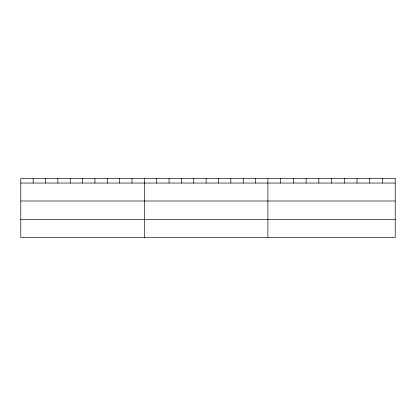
<?xml version="1.0" encoding="UTF-8"?>
<svg xmlns="http://www.w3.org/2000/svg" width="416" height="416" viewBox="0 0 416 416"><rect width="100%" height="100%" fill="white"/><g stroke="black" fill="none" stroke-linecap="round" stroke-linejoin="round"><path stroke-width="0.62" d="M20.8 183.05L395.2 183.05M20.8 201.001L395.2 201.001M20.8 219.502L395.2 219.502M382.47 178.547L382.47 183.05M369.741 178.547L369.741 183.05M357.011 178.547L357.011 183.05M344.282 178.547L344.282 183.05M331.552 178.547L331.552 183.05M318.822 178.547L318.822 183.05M306.093 178.547L306.093 183.05M293.363 178.547L293.363 183.05M280.634 178.547L280.634 183.05M267.904 178.547L267.904 237.453M255.549 178.547L255.549 183.05M243.194 178.547L243.194 183.05M230.838 178.547L230.838 183.05M218.483 178.547L218.483 183.05M206.128 178.547L206.128 183.05M193.773 178.547L193.773 183.05M181.418 178.547L181.418 183.05M169.062 178.547L169.062 183.05M156.707 178.547L156.707 183.05M144.352 178.547L144.352 237.453M131.997 178.547L131.997 183.05M119.642 178.547L119.642 183.05M107.286 178.547L107.286 183.05M94.931 178.547L94.931 183.05M82.576 178.547L82.576 183.05M70.221 178.547L70.221 183.05M57.866 178.547L57.866 183.05M45.51 178.547L45.51 183.05M33.155 178.547L33.155 183.05M395.2 178.547L20.8 178.547L20.8 237.453L395.2 237.453L395.2 178.547"/></g></svg>
